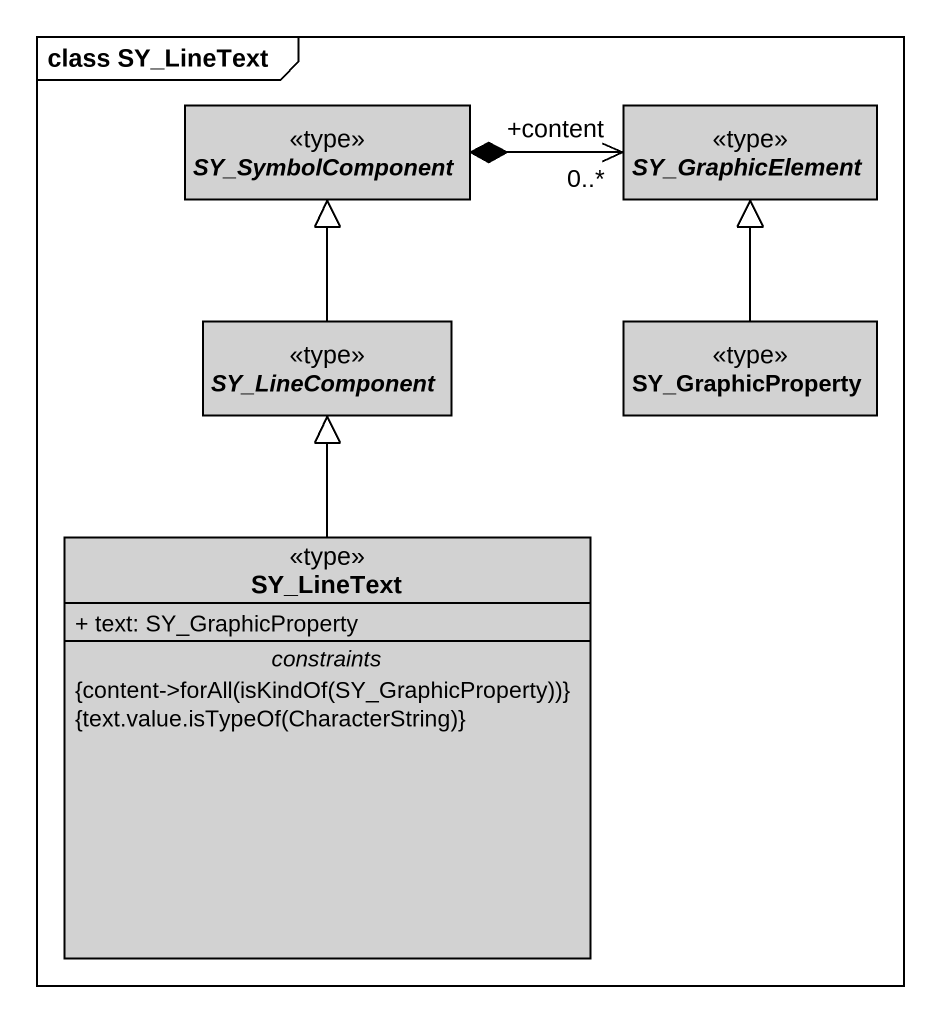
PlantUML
@startuml
mainframe class SY_LineText
hide circle
hide empty members
skinparam classAttributeIconSize 0
abstract class SY_SymbolComponent <<type>> #D2D2D2
abstract class SY_GraphicElement <<type>> #D2D2D2
abstract class SY_LineComponent <<type>> #D2D2D2
class SY_GraphicProperty <<type>> #D2D2D2
class SY_LineText <<type>> #D2D2D2 {
  + text: SY_GraphicProperty
  -- constraints --
  {field} {content->forAll(isKindOf(SY_GraphicProperty))}
  {field} {text.value.isTypeOf(CharacterString)}
}
SY_GraphicElement "+content\n0..*" <-left-* SY_SymbolComponent
SY_LineComponent -up-|> SY_SymbolComponent
SY_GraphicProperty -up-|> SY_GraphicElement
SY_LineText -up-|> SY_LineComponent
@enduml
